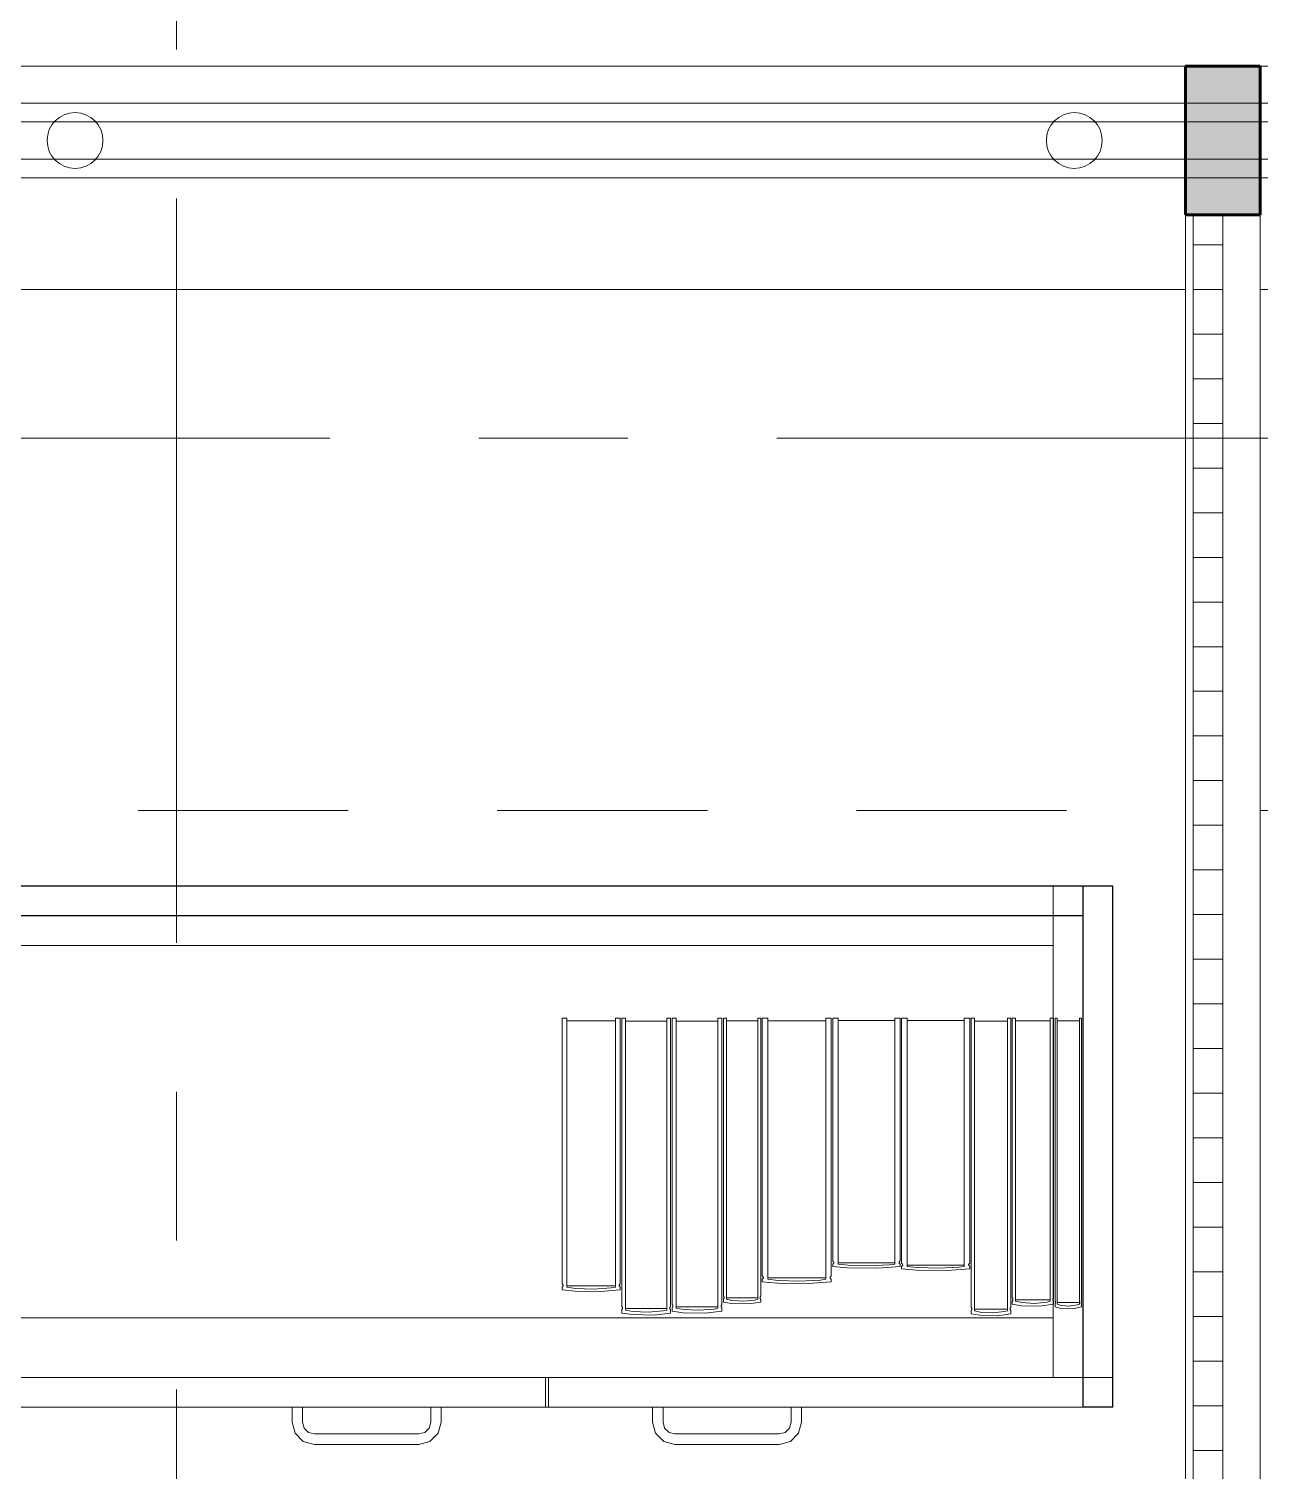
# Model space of a CAD drawing. Header units: inches. Extents: x -19 to 5698, y -728 to 92.
# Drawn here: x 316.443 to 317.27, y 38.956 to 39.925 of the extents above; entities that cross this region are included whole.
import ezdxf

# ---------------------------------------------------------------- set-up
doc = ezdxf.new("R2010")
doc.units = ezdxf.units.IN
doc.header["$MEASUREMENT"] = 0
doc.set_wipeout_variables(frame=1)
for name, pattern in [('Hidden Line', [0.195611, 0.141111, -0.0545]), ('Punto & Raya', [0.65, 0.5, -0.075, 0, -0.075]), ('Wipeout_Contour', [1, 0, -1])]:
    doc.linetypes.add(name, pattern=pattern)
for name, color, linetype in [('02 _ ARQ _ ALB _ Ejes Generales', 251, 'Continuous'), ('02 _ ARQ _ ZON _ Espacio.3D', 7, 'Continuous'), ('08 _ STR _ EXT _ 07 Losa Aligerada', 7, 'Continuous'), ('08 _ STR _ EXT _ 09 Vigas', 251, 'Continuous'), ('Acabado - Muros', 7, 'Continuous'), ('Estructura - 04 MURO', 7, 'Continuous'), ('Interior - Escaleras & Barandillas', 7, 'Continuous'), ('Interior - Mobiliario', 7, 'Continuous'), ('Marcador - Secciones', 7, 'Continuous')]:
    doc.layers.add(name, color=color, linetype=linetype)

msp = doc.modelspace()

# ---------------------------------------------------------------- linework, layer by layer
at = {"layer": '02 _ ARQ _ ZON _ Espacio.3D', "color": 254, "linetype": 'Continuous', "lineweight": 0, "flags": 128}
msp.add_lwpolyline([(314.57005, 30.6), (315.07005, 30.6), (315.06967, 29.75), (317.22003, 29.74998), (317.22003, 39.74998), (315.80476, 39.75), (315.80366, 39.4), (315.07005, 39.4), (315.07003, 39), (314.57003, 39)], dxfattribs=at)
at = {"layer": '08 _ STR _ EXT _ 07 Losa Aligerada', "color": 7, "linetype": 'Continuous', "lineweight": 18, "flags": 128}
msp.add_lwpolyline([(329.07004, 26.75), (329.07004, 29.7), (329.07004, 35.20048), (329.07004, 39.9), (321.17004, 39.9), (316.0529, 39.9), (316.0529, 40.90001), (311.4324, 40.90001)], dxfattribs=at)
at = {"layer": '08 _ STR _ EXT _ 09 Vigas', "color": 251, "linetype": 'Hidden Line', "lineweight": 13, "true_color": 0x636466}
msp.add_line((315.07005, 39.4), (321.57004, 39.4), dxfattribs=at)
at = {"layer": 'Interior - Mobiliario', "color": 175, "linetype": 'Continuous', "lineweight": 13}
for p, q in [((317.15118, 39.32921), (315.69118, 39.32921)), ((317.15118, 39.01921), (317.15118, 39.32921)), ((315.71118, 39.30921), (317.13118, 39.30921)), ((317.13118, 39.05921), (317.13118, 39.30921)), ((316.80466, 39.26055), (316.80155, 39.26055)), ((316.80155, 39.26055), (316.80155, 39.08202)), ((316.80466, 39.07984), (316.80466, 39.26055)), ((316.83732, 39.25872), (316.80466, 39.25872)), ((316.84042, 39.26055), (316.83732, 39.26055)), ((316.83732, 39.26055), (316.83732, 39.07984)), ((316.84042, 39.08202), (316.84042, 39.26055)), ((316.84405, 39.26055), (316.84142, 39.26055)), ((316.84142, 39.26055), (316.84142, 39.06679)), ((316.84405, 39.06442), (316.84405, 39.26055)), ((316.87166, 39.25857), (316.84405, 39.25857)), ((316.87429, 39.26055), (316.87166, 39.26055)), ((316.87166, 39.26055), (316.87166, 39.06442)), ((316.87429, 39.06679), (316.87429, 39.26055)), ((316.87797, 39.26055), (316.87529, 39.26055)), ((316.87529, 39.26055), (316.87529, 39.06807)), ((316.87797, 39.06572), (316.87797, 39.26055)), ((316.90602, 39.25858), (316.87797, 39.25858)), ((316.90869, 39.26055), (316.90602, 39.26055)), ((316.90602, 39.26055), (316.90602, 39.06572)), ((316.90869, 39.06807), (316.90869, 39.26055)), ((316.91169, 39.26055), (316.90969, 39.26055)), ((316.90969, 39.26055), (316.90969, 39.07398)), ((316.91169, 39.0717), (316.91169, 39.26055)), ((316.93274, 39.25864), (316.91169, 39.25864)), ((316.93475, 39.26055), (316.93274, 39.26055)), ((316.93274, 39.26055), (316.93274, 39.0717)), ((316.93475, 39.07398), (316.93475, 39.26055)), ((316.93945, 39.26055), (316.93575, 39.26055)), ((316.93575, 39.26055), (316.93575, 39.08724)), ((316.93945, 39.08513), (316.93945, 39.26055)), ((316.97835, 39.25878), (316.93945, 39.25878)), ((316.98206, 39.26055), (316.97835, 39.26055)), ((316.97835, 39.26055), (316.97835, 39.08513)), ((316.98206, 39.08724), (316.98206, 39.26055)), ((316.98668, 39.26055), (316.98306, 39.26055)), ((316.98306, 39.26055), (316.98306, 39.09729)), ((316.98668, 39.0953), (316.98668, 39.26055)), ((317.02472, 39.25888), (316.98668, 39.25888)), ((317.02834, 39.26055), (317.02472, 39.26055)), ((317.02472, 39.26055), (317.02472, 39.0953)), ((317.02834, 39.09729), (317.02834, 39.26055)), ((317.033, 39.26055), (317.02934, 39.26055)), ((317.02934, 39.26055), (317.02934, 39.09576)), ((317.033, 39.09374), (317.033, 39.26055)), ((317.07141, 39.25887), (317.033, 39.25887)), ((317.07507, 39.26055), (317.07141, 39.26055)), ((317.07141, 39.26055), (317.07141, 39.09374)), ((317.07507, 39.09576), (317.07507, 39.26055)), ((317.07819, 39.26055), (317.07607, 39.26055)), ((317.07607, 39.26055), (317.07607, 39.06633)), ((317.07819, 39.06396), (317.07819, 39.26055)), ((317.10051, 39.25856), (317.07819, 39.25856)), ((317.10264, 39.26055), (317.10051, 39.26055)), ((317.10051, 39.26055), (317.10051, 39.06396)), ((317.10264, 39.06633), (317.10264, 39.26055)), ((317.10585, 39.26055), (317.10364, 39.26055)), ((317.10364, 39.26055), (317.10364, 39.07261)), ((317.10585, 39.07031), (317.10585, 39.26055)), ((317.12909, 39.25863), (317.10585, 39.25863)), ((317.13131, 39.26055), (317.12909, 39.26055)), ((317.12909, 39.26055), (317.12909, 39.07031)), ((317.13131, 39.07261), (317.13131, 39.26055)), ((317.13374, 39.26055), (317.13231, 39.26055)), ((317.13231, 39.26055), (317.13231, 39.07081)), ((317.13374, 39.06849), (317.13374, 39.26055)), ((316.98306, 39.09729), (316.9833, 39.09715)), ((316.98323, 39.09554), (316.98306, 39.09544)), ((316.98306, 39.09544), (316.98306, 39.09363)), ((316.98306, 39.09363), (316.99299, 39.09272)), ((316.98351, 39.09575), (316.98323, 39.09554)), ((316.9833, 39.09715), (316.98356, 39.09694)), ((316.9837, 39.09598), (316.98351, 39.09575)), ((316.98356, 39.09694), (316.98373, 39.09671)), ((316.9838, 39.09622), (316.9837, 39.09598)), ((316.98373, 39.09671), (316.98381, 39.09646)), ((316.98381, 39.09646), (316.9838, 39.09622)), ((316.98668, 39.09613), (317.02472, 39.09613)), ((316.99346, 39.09453), (316.98668, 39.0953)), ((316.99299, 39.09272), (317.01324, 39.09251)), ((317.0074, 39.09411), (316.99346, 39.09453)), ((317.02128, 39.0948), (317.0074, 39.09411)), ((317.01324, 39.09251), (317.02834, 39.09363)), ((317.02472, 39.0953), (317.02128, 39.0948)), ((317.02758, 39.09627), (317.0276, 39.09652)), ((317.02767, 39.09603), (317.02758, 39.09627)), ((317.0276, 39.09652), (317.0277, 39.09676)), ((317.02784, 39.0958), (317.02767, 39.09603)), ((317.0277, 39.09676), (317.02789, 39.09699)), ((317.0281, 39.09558), (317.02784, 39.0958)), ((317.02789, 39.09699), (317.02817, 39.0972)), ((317.02834, 39.09544), (317.0281, 39.09558)), ((317.02817, 39.0972), (317.02834, 39.09729)), ((317.02834, 39.09363), (317.02834, 39.09544)), ((317.02934, 39.09576), (317.02959, 39.09562)), ((317.02952, 39.09398), (317.02934, 39.09389)), ((317.02934, 39.09389), (317.02934, 39.09206)), ((317.02934, 39.09206), (317.03937, 39.09114)), ((317.0298, 39.0942), (317.02952, 39.09398)), ((317.02959, 39.09562), (317.02985, 39.0954)), ((317.02999, 39.09443), (317.0298, 39.0942)), ((317.02985, 39.0954), (317.03002, 39.09517)), ((317.0301, 39.09467), (317.02999, 39.09443)), ((317.03002, 39.09517), (317.03011, 39.09492)), ((317.03011, 39.09492), (317.0301, 39.09467)), ((317.033, 39.09459), (317.07141, 39.09459)), ((317.03985, 39.09297), (317.033, 39.09374)), ((317.03937, 39.09114), (317.05982, 39.09093)), ((317.05392, 39.09254), (317.03985, 39.09297)), ((317.06794, 39.09324), (317.05392, 39.09254)), ((317.05982, 39.09093), (317.07507, 39.09206)), ((317.07141, 39.09374), (317.06794, 39.09324)), ((317.0743, 39.09473), (317.07432, 39.09498)), ((317.07439, 39.09448), (317.0743, 39.09473)), ((317.07432, 39.09498), (317.07442, 39.09522)), ((317.07456, 39.09425), (317.07439, 39.09448)), ((317.07442, 39.09522), (317.07461, 39.09545)), ((317.07482, 39.09403), (317.07456, 39.09425)), ((317.07461, 39.09545), (317.07489, 39.09566)), ((317.07507, 39.09389), (317.07482, 39.09403)), ((317.07489, 39.09566), (317.07507, 39.09576)), ((317.07507, 39.09206), (317.07507, 39.09389)), ((316.80155, 39.08202), (316.80176, 39.08188)), ((316.80176, 39.08188), (316.80198, 39.08164)), ((316.80211, 39.08059), (316.80194, 39.08034)), ((316.80198, 39.08164), (316.80213, 39.08139)), ((316.80219, 39.08085), (316.80211, 39.08059)), ((316.80213, 39.08139), (316.8022, 39.08112)), ((316.8022, 39.08112), (316.80219, 39.08085)), ((316.80466, 39.08076), (316.83732, 39.08076)), ((316.83977, 39.08091), (316.83978, 39.08118)), ((316.83985, 39.08064), (316.83977, 39.08091)), ((316.83978, 39.08118), (316.83987, 39.08144)), ((316.83999, 39.08039), (316.83985, 39.08064)), ((316.83987, 39.08144), (316.84004, 39.08169)), ((316.84004, 39.08169), (316.84027, 39.08192)), ((316.84027, 39.08192), (316.84042, 39.08202)), ((316.93575, 39.08724), (316.936, 39.0871)), ((316.93593, 39.08538), (316.93575, 39.08528)), ((316.93575, 39.08528), (316.93575, 39.08336)), ((316.93575, 39.08336), (316.94591, 39.08239)), ((316.93621, 39.0856), (316.93593, 39.08538)), ((316.936, 39.0871), (316.93626, 39.08687)), ((316.93641, 39.08585), (316.93621, 39.0856)), ((316.93626, 39.08687), (316.93644, 39.08662)), ((316.93651, 39.0861), (316.93641, 39.08585)), ((316.93644, 39.08662), (316.93652, 39.08637)), ((316.93652, 39.08637), (316.93651, 39.0861)), ((316.93945, 39.08601), (316.97835, 39.08601)), ((316.94639, 39.08431), (316.93945, 39.08513)), ((316.94591, 39.08239), (316.96661, 39.08217)), ((316.96064, 39.08386), (316.94639, 39.08431)), ((316.97484, 39.0846), (316.96064, 39.08386)), ((316.96661, 39.08217), (316.98206, 39.08336)), ((316.97835, 39.08513), (316.97484, 39.0846)), ((316.98128, 39.08616), (316.98129, 39.08642)), ((316.98137, 39.0859), (316.98128, 39.08616)), ((316.98129, 39.08642), (316.9814, 39.08668)), ((316.98154, 39.08566), (316.98137, 39.0859)), ((316.9814, 39.08668), (316.9816, 39.08692)), ((316.98181, 39.08543), (316.98154, 39.08566)), ((316.9816, 39.08692), (316.98188, 39.08715)), ((316.98206, 39.08528), (316.98181, 39.08543)), ((316.98188, 39.08715), (316.98206, 39.08724)), ((316.98206, 39.08336), (316.98206, 39.08528)), ((316.8017, 39.0801), (316.80155, 39.08)), ((316.80155, 39.08), (316.80155, 39.07802)), ((316.80155, 39.07802), (316.81008, 39.07702)), ((316.80194, 39.08034), (316.8017, 39.0801)), ((316.81048, 39.07901), (316.80466, 39.07984)), ((316.81008, 39.07702), (316.82746, 39.07679)), ((316.82245, 39.07854), (316.81048, 39.07901)), ((316.83437, 39.0793), (316.82245, 39.07854)), ((316.82746, 39.07679), (316.84042, 39.07802)), ((316.83732, 39.07984), (316.83437, 39.0793)), ((316.84022, 39.08015), (316.83999, 39.08039)), ((316.84042, 39.08), (316.84022, 39.08015)), ((316.84042, 39.07802), (316.84042, 39.08)), ((316.90969, 39.07398), (316.90982, 39.07382)), ((316.90979, 39.07197), (316.90969, 39.07187)), ((316.90969, 39.07187), (316.90969, 39.06979)), ((316.90994, 39.07221), (316.90979, 39.07197)), ((316.90982, 39.07382), (316.90997, 39.07358)), ((316.91005, 39.07247), (316.90994, 39.07221)), ((316.90997, 39.07358), (316.91006, 39.07331)), ((316.9101, 39.07275), (316.91005, 39.07247)), ((316.91006, 39.07331), (316.91011, 39.07303)), ((316.91011, 39.07303), (316.9101, 39.07275)), ((316.91169, 39.07265), (316.93274, 39.07265)), ((316.91545, 39.07082), (316.91169, 39.0717)), ((316.92316, 39.07034), (316.91545, 39.07082)), ((316.93084, 39.07113), (316.92316, 39.07034)), ((316.93274, 39.0717), (316.93084, 39.07113)), ((316.93433, 39.07281), (316.93434, 39.07309)), ((316.93438, 39.07253), (316.93433, 39.07281)), ((316.93434, 39.07309), (316.93439, 39.07337)), ((316.93447, 39.07227), (316.93438, 39.07253)), ((316.93439, 39.07337), (316.9345, 39.07363)), ((316.93461, 39.07202), (316.93447, 39.07227)), ((316.9345, 39.07363), (316.93465, 39.07387)), ((316.93475, 39.07187), (316.93461, 39.07202)), ((316.93465, 39.07387), (316.93475, 39.07398)), ((316.93475, 39.06979), (316.93475, 39.07187)), ((317.10364, 39.07261), (317.10379, 39.07245)), ((317.10391, 39.07083), (317.10375, 39.07059)), ((317.10379, 39.07245), (317.10395, 39.0722)), ((317.10403, 39.0711), (317.10391, 39.07083)), ((317.10395, 39.0722), (317.10405, 39.07194)), ((317.1041, 39.07137), (317.10403, 39.0711)), ((317.10405, 39.07194), (317.1041, 39.07166)), ((317.1041, 39.07166), (317.1041, 39.07137)), ((317.10585, 39.07128), (317.12909, 39.07128)), ((317.13085, 39.07172), (317.13092, 39.072)), ((317.13085, 39.07144), (317.13085, 39.07172)), ((317.1309, 39.07116), (317.13085, 39.07144)), ((317.131, 39.07089), (317.1309, 39.07116)), ((317.13092, 39.072), (317.13103, 39.07226)), ((317.13116, 39.07064), (317.131, 39.07089)), ((317.13103, 39.07226), (317.1312, 39.0725)), ((317.1312, 39.0725), (317.13131, 39.07261)), ((317.13231, 39.07081), (317.1324, 39.07065)), ((316.84142, 39.06679), (316.8416, 39.06662)), ((316.84155, 39.0647), (316.84142, 39.06459)), ((316.84142, 39.06459), (316.84142, 39.06244)), ((316.84142, 39.06244), (316.84863, 39.06136)), ((316.84175, 39.06495), (316.84155, 39.0647)), ((316.8416, 39.06662), (316.84179, 39.06637)), ((316.84189, 39.06523), (316.84175, 39.06495)), ((316.84179, 39.06637), (316.84191, 39.06609)), ((316.84197, 39.06551), (316.84189, 39.06523)), ((316.84191, 39.06609), (316.84197, 39.0658)), ((316.84197, 39.0658), (316.84197, 39.06551)), ((316.84405, 39.06541), (316.87166, 39.06541)), ((316.84898, 39.06351), (316.84405, 39.06442)), ((316.84863, 39.06136), (316.86333, 39.06111)), ((316.85909, 39.06301), (316.84898, 39.06351)), ((316.86917, 39.06383), (316.85909, 39.06301)), ((316.86333, 39.06111), (316.87429, 39.06244)), ((316.87166, 39.06442), (316.86917, 39.06383)), ((316.87374, 39.06558), (316.87375, 39.06587)), ((316.87381, 39.06529), (316.87374, 39.06558)), ((316.87375, 39.06587), (316.87383, 39.06615)), ((316.87393, 39.06501), (316.87381, 39.06529)), ((316.87383, 39.06615), (316.87397, 39.06643)), ((316.87412, 39.06476), (316.87393, 39.06501)), ((316.87397, 39.06643), (316.87417, 39.06668)), ((316.87429, 39.06459), (316.87412, 39.06476)), ((316.87417, 39.06668), (316.87429, 39.06679)), ((316.87429, 39.06244), (316.87429, 39.06459)), ((316.87529, 39.06807), (316.87547, 39.06791)), ((316.87542, 39.066), (316.87529, 39.06589)), ((316.87529, 39.06589), (316.87529, 39.06375)), ((316.87529, 39.06375), (316.88262, 39.06267)), ((316.87563, 39.06625), (316.87542, 39.066)), ((316.87547, 39.06791), (316.87566, 39.06765)), ((316.87577, 39.06652), (316.87563, 39.06625)), ((316.87566, 39.06765), (316.87579, 39.06738)), ((316.87584, 39.0668), (316.87577, 39.06652)), ((316.87579, 39.06738), (316.87585, 39.06709)), ((316.87585, 39.06709), (316.87584, 39.0668)), ((316.87797, 39.0667), (316.90602, 39.0667)), ((316.88297, 39.06481), (316.87797, 39.06572)), ((316.88262, 39.06267), (316.89755, 39.06243)), ((316.89325, 39.06431), (316.88297, 39.06481)), ((316.90349, 39.06513), (316.89325, 39.06431)), ((316.89755, 39.06243), (316.90869, 39.06375)), ((316.90602, 39.06572), (316.90349, 39.06513)), ((316.90813, 39.06686), (316.90814, 39.06716)), ((316.90819, 39.06658), (316.90813, 39.06686)), ((316.90814, 39.06716), (316.90822, 39.06744)), ((316.90832, 39.0663), (316.90819, 39.06658)), ((316.90822, 39.06744), (316.90836, 39.06771)), ((316.90851, 39.06605), (316.90832, 39.0663)), ((316.90836, 39.06771), (316.90856, 39.06796)), ((316.90869, 39.06589), (316.90851, 39.06605)), ((316.90856, 39.06796), (316.90869, 39.06807)), ((316.90869, 39.06375), (316.90869, 39.06589)), ((316.90969, 39.06979), (316.91519, 39.06875)), ((316.91519, 39.06875), (316.92639, 39.06851)), ((316.92639, 39.06851), (316.93475, 39.06979)), ((317.07607, 39.06633), (317.07621, 39.06617)), ((317.07617, 39.06424), (317.07607, 39.06413)), ((317.07607, 39.06413), (317.07607, 39.06198)), ((317.07607, 39.06198), (317.0819, 39.06089)), ((317.07633, 39.06449), (317.07617, 39.06424)), ((317.07621, 39.06617), (317.07636, 39.06591)), ((317.07645, 39.06477), (317.07633, 39.06449)), ((317.07636, 39.06591), (317.07646, 39.06564)), ((317.07651, 39.06505), (317.07645, 39.06477)), ((317.07646, 39.06564), (317.07651, 39.06535)), ((317.07651, 39.06535), (317.07651, 39.06505)), ((317.07819, 39.06495), (317.10051, 39.06495)), ((317.08217, 39.06305), (317.07819, 39.06396)), ((317.09035, 39.06254), (317.08217, 39.06305)), ((317.0985, 39.06337), (317.09035, 39.06254)), ((317.09378, 39.06064), (317.10264, 39.06198)), ((317.10051, 39.06396), (317.0985, 39.06337)), ((317.10219, 39.06512), (317.1022, 39.06541)), ((317.10224, 39.06483), (317.10219, 39.06512)), ((317.1022, 39.06541), (317.10226, 39.0657)), ((317.10234, 39.06455), (317.10224, 39.06483)), ((317.10226, 39.0657), (317.10237, 39.06597)), ((317.1025, 39.0643), (317.10234, 39.06455)), ((317.10237, 39.06597), (317.10254, 39.06622)), ((317.10264, 39.06413), (317.1025, 39.0643)), ((317.10254, 39.06622), (317.10264, 39.06633)), ((317.10264, 39.06198), (317.10264, 39.06413)), ((317.10375, 39.07059), (317.10364, 39.07048)), ((317.10364, 39.07048), (317.10364, 39.06839)), ((317.10364, 39.06839), (317.10971, 39.06734)), ((317.11, 39.06943), (317.10585, 39.07031)), ((317.10971, 39.06734), (317.12208, 39.0671)), ((317.11851, 39.06894), (317.11, 39.06943)), ((317.127, 39.06974), (317.11851, 39.06894)), ((317.12208, 39.0671), (317.13131, 39.06839)), ((317.12909, 39.07031), (317.127, 39.06974)), ((317.13131, 39.07048), (317.13116, 39.07064)), ((317.13131, 39.06839), (317.13131, 39.07048)), ((317.13238, 39.06877), (317.13231, 39.06866)), ((317.13231, 39.06866), (317.13231, 39.06655)), ((317.13231, 39.06655), (317.13623, 39.06549)), ((317.13249, 39.06901), (317.13238, 39.06877)), ((317.1324, 39.07065), (317.13251, 39.0704)), ((317.13256, 39.06928), (317.13249, 39.06901)), ((317.13251, 39.0704), (317.13257, 39.07013)), ((317.1326, 39.06956), (317.13256, 39.06928)), ((317.13257, 39.07013), (317.13261, 39.06985)), ((317.13261, 39.06985), (317.1326, 39.06956)), ((317.13641, 39.0676), (317.13374, 39.06849)), ((317.13623, 39.06549), (317.14422, 39.06525)), ((317.14191, 39.06711), (317.13641, 39.0676)), ((317.13118, 39.05921), (315.71118, 39.05921)), ((317.0819, 39.06089), (317.09378, 39.06064)), ((317.13118, 39.01921), (317.13118, 39.05921)), ((315.69118, 39.01921), (317.15118, 39.01921)), ((315.71118, 39.01921), (317.13118, 39.01921)), ((316.43118, 39.01921), (316.79018, 39.01921)), ((316.79018, 38.99921), (316.79018, 39.01921)), ((316.79218, 38.99921), (316.79218, 39.01921)), ((316.43118, 38.99921), (316.79018, 38.99921)), ((316.62018, 38.98921), (316.62018, 38.99921)), ((316.62018, 38.99921), (316.62718, 38.99921)), ((316.62718, 38.99921), (316.62718, 38.98921)), ((316.71318, 38.98921), (316.71318, 38.99921)), ((316.71318, 38.99921), (316.72018, 38.99921)), ((316.72018, 38.99921), (316.72018, 38.98921)), ((316.86218, 38.99921), (316.86218, 38.98921)), ((316.86918, 38.99921), (316.86218, 38.99921)), ((316.86918, 38.98921), (316.86918, 38.99921)), ((316.95518, 38.99921), (316.95518, 38.98921)), ((316.96218, 38.99921), (316.95518, 38.99921)), ((316.96218, 38.98921), (316.96218, 38.99921)), ((316.62219, 38.98171), (316.62018, 38.98921)), ((316.62718, 38.98921), (316.62825, 38.98521)), ((316.62825, 38.98521), (316.63118, 38.98228)), ((316.70918, 38.98228), (316.71211, 38.98521)), ((316.71211, 38.98521), (316.71318, 38.98921)), ((316.72018, 38.98921), (316.71817, 38.98171)), ((316.86218, 38.98921), (316.86419, 38.98171)), ((316.87025, 38.98521), (316.86918, 38.98921)), ((316.87318, 38.98228), (316.87025, 38.98521)), ((316.95411, 38.98521), (316.95118, 38.98228)), ((316.95518, 38.98921), (316.95411, 38.98521)), ((316.96017, 38.98171), (316.96218, 38.98921)), ((316.62768, 38.97622), (316.62219, 38.98171)), ((316.63518, 38.97421), (316.62768, 38.97622)), ((316.63118, 38.98228), (316.63518, 38.98121)), ((316.63518, 38.98121), (316.70518, 38.98121)), ((316.70518, 38.97421), (316.63518, 38.97421)), ((316.70518, 38.98121), (316.70918, 38.98228)), ((316.71268, 38.97622), (316.70518, 38.97421)), ((316.71817, 38.98171), (316.71268, 38.97622)), ((316.86419, 38.98171), (316.86968, 38.97622)), ((316.86968, 38.97622), (316.87718, 38.97421)), ((316.87718, 38.98121), (316.87318, 38.98228)), ((316.94718, 38.98121), (316.87718, 38.98121)), ((316.87718, 38.97421), (316.94718, 38.97421)), ((316.95118, 38.98228), (316.94718, 38.98121)), ((316.94718, 38.97421), (316.95468, 38.97622)), ((316.95468, 38.97622), (316.96017, 38.98171))]:
    msp.add_line(p, q, dxfattribs=at)

# ---------------------------------------------------------------- next in the draw order: wipeouts: each hides what was drawn before it
at = {"color": 254, "linetype": 'Wipeout_Contour', "lineweight": 0, "ltscale": 9814.245426}
msp.add_wipeout([(315.9521, 39.75), (321.17004, 39.75), (321.17004, 39.9), (315.9521, 39.9)], dxfattribs=at).dxf.layer = 'Estructura - 04 MURO'
at = {"color": 254, "linetype": 'Wipeout_Contour', "lineweight": 0, "ltscale": 9805.655627}
msp.add_wipeout([(315.69118, 39.32921), (317.15118, 39.32921), (317.15118, 39.34921), (315.69118, 39.34921)], dxfattribs=at).dxf.layer = 'Interior - Mobiliario'

# ---------------------------------------------------------------- next in the draw order: linework, layer by layer
at = {"layer": '08 _ STR _ EXT _ 09 Vigas', "color": 251, "linetype": 'Hidden Line', "lineweight": 13, "true_color": 0x636466}
msp.add_line((286.57003, 39.9), (329.07004, 39.9), dxfattribs=at)
at = {"layer": 'Acabado - Muros', "color": 7, "linetype": 'Continuous', "lineweight": 60}
msp.add_line((317.27002, 39.90001), (317.22002, 39.90001), dxfattribs=at)
at = {"layer": 'Estructura - 04 MURO', "color": 7, "linetype": 'Continuous', "lineweight": 13, "flags": 128}
for points in [[(321.17004, 39.9), (315.9521, 39.9)], [(315.9521, 39.75), (321.17004, 39.75)]]:
    msp.add_lwpolyline(points, dxfattribs=at)
at = {"layer": 'Interior - Escaleras & Barandillas', "color": 161, "linetype": 'Continuous', "lineweight": 13, "flags": 128}
for points in [[(321.17004, 39.825), (321.17004, 39.875), (315.80366, 39.875), (315.80366, 39.825)], [(321.17004, 39.8375), (321.17004, 39.8625), (315.80366, 39.8625), (315.80366, 39.8375)], [(321.17004, 39.8375), (321.17004, 39.8625), (315.80366, 39.8625), (315.80366, 39.8375)], [(321.17004, 39.8375), (321.17004, 39.8625), (315.80366, 39.8625), (315.80366, 39.8375)]]:
    msp.add_lwpolyline(points, close=True, dxfattribs=at)
for points in [[(316.47445, 39.86875, 1), (316.47445, 39.83125, 1)], [(317.14525, 39.86875, 1), (317.14525, 39.83125, 1)]]:
    msp.add_lwpolyline(points, format="xyb", close=True, dxfattribs=at)
at = {"layer": 'Interior - Mobiliario', "color": 175, "linetype": 'Continuous', "lineweight": 30}
for p, q in [((317.15118, 39.34921), (315.69118, 39.34921)), ((317.15118, 39.32921), (317.15118, 39.34921)), ((317.15118, 39.32921), (315.69118, 39.32921))]:
    msp.add_line(p, q, dxfattribs=at)
at = {"layer": 'Interior - Mobiliario', "color": 175, "linetype": 'Continuous', "lineweight": 13}
for p, q in [((317.15118, 39.34921), (315.69118, 39.34921)), ((317.13118, 39.34921), (315.71118, 39.34921)), ((317.13118, 39.30921), (317.13118, 39.34921)), ((317.15118, 39.32921), (317.15118, 39.34921)), ((315.69118, 39.32921), (317.15118, 39.32921))]:
    msp.add_line(p, q, dxfattribs=at)
at = {"layer": 'Marcador - Secciones', "color": 251, "linetype": 'Punto & Raya', "lineweight": 13, "true_color": 0x636466}
msp.add_line((316.54251, 46.21105), (316.54251, 0.88783), dxfattribs=at)

# ---------------------------------------------------------------- next in the draw order: wipeouts: each hides what was drawn before it
at = {"color": 254, "linetype": 'Wipeout_Contour', "lineweight": 0, "ltscale": 14713.035974}
msp.add_wipeout([(317.27002, 39.80001), (317.22002, 39.80001), (317.22002, 37.99137), (317.25302, 37.99137), (317.25302, 37.97487), (317.27002, 37.97487)], dxfattribs=at).dxf.layer = 'Acabado - Muros'
at = {"color": 254, "linetype": 'Wipeout_Contour', "lineweight": 0, "ltscale": 9808.604711}
msp.add_wipeout([(317.15118, 38.99921), (317.17118, 38.99921), (317.17118, 39.34921), (317.15118, 39.34921)], dxfattribs=at).dxf.layer = 'Interior - Mobiliario'

# ---------------------------------------------------------------- next in the draw order: linework, layer by layer
at = {"layer": 'Acabado - Muros', "color": 7, "linetype": 'Continuous', "lineweight": 60}
for p, q in [((317.22002, 39.90001), (317.22002, 39.80001)), ((317.27002, 39.90001), (317.27002, 39.80001))]:
    msp.add_line(p, q, dxfattribs=at)
at = {"layer": 'Acabado - Muros', "color": 251, "linetype": 'Continuous', "lineweight": 13, "flags": 128}
for points in [[(317.22002, 37.99137), (317.22002, 39.80001)], [(317.27002, 35.82487), (317.27002, 37.97487), (317.27002, 39.80001)]]:
    msp.add_lwpolyline(points, dxfattribs=at)
at = {"layer": 'Interior - Mobiliario', "color": 175, "linetype": 'Continuous', "lineweight": 13}
for p, q in [((315.67118, 39.34921), (317.17118, 39.34921)), ((317.15118, 39.34921), (315.69118, 39.34921)), ((317.17118, 39.34921), (317.13118, 39.34921)), ((317.15118, 39.34921), (317.15118, 38.99921)), ((317.17118, 39.34921), (317.15118, 39.34921)), ((317.15118, 38.99921), (317.15118, 39.34921)), ((317.17118, 38.99921), (317.17118, 39.34921)), ((317.17118, 39.01921), (317.17118, 39.34921)), ((317.17118, 39.34921), (317.17118, 38.99921)), ((317.15118, 39.32921), (315.69118, 39.32921)), ((317.15118, 39.32921), (315.69118, 39.32921)), ((317.15118, 39.32921), (315.69118, 39.32921)), ((317.15118, 38.99921), (317.15118, 39.32921)), ((317.15118, 39.01921), (317.15118, 39.32921)), ((317.15118, 39.01921), (317.15118, 39.32921)), ((317.14875, 39.25861), (317.13374, 39.25861)), ((317.15018, 39.26055), (317.14875, 39.26055)), ((317.14875, 39.26055), (317.14875, 39.06849)), ((317.15018, 39.07081), (317.15018, 39.26055)), ((317.15011, 39.0707), (317.15018, 39.07081)), ((317.13374, 39.06946), (317.14875, 39.06946)), ((317.14739, 39.06792), (317.14191, 39.06711)), ((317.14422, 39.06525), (317.15018, 39.06655)), ((317.14875, 39.06849), (317.14739, 39.06792)), ((317.14988, 39.06991), (317.14992, 39.07019)), ((317.14988, 39.06962), (317.14988, 39.06991)), ((317.14991, 39.06934), (317.14988, 39.06962)), ((317.14998, 39.06907), (317.14991, 39.06934)), ((317.14992, 39.07019), (317.15, 39.07046)), ((317.15008, 39.06882), (317.14998, 39.06907)), ((317.15, 39.07046), (317.15011, 39.0707)), ((317.15018, 39.06866), (317.15008, 39.06882)), ((317.15018, 39.06655), (317.15018, 39.06866)), ((315.69118, 39.01921), (317.15118, 39.01921)), ((315.69118, 39.01921), (317.15118, 39.01921)), ((317.15118, 39.01921), (316.79218, 39.01921)), ((317.13118, 39.01921), (317.17118, 39.01921)), ((317.15118, 38.99921), (317.15118, 39.01921)), ((317.17118, 38.99921), (315.67118, 38.99921)), ((315.69118, 38.99921), (317.15118, 38.99921)), ((315.69118, 38.99921), (317.15118, 38.99921)), ((317.15118, 38.99921), (316.79218, 38.99921)), ((317.15118, 38.99921), (317.17118, 38.99921))]:
    msp.add_line(p, q, dxfattribs=at)
at = {"layer": 'Interior - Mobiliario', "color": 175, "linetype": 'Continuous', "lineweight": 30}
for p, q in [((317.17118, 39.34921), (317.15118, 39.34921)), ((317.15118, 38.99921), (317.15118, 39.34921)), ((317.17118, 38.99921), (317.17118, 39.34921)), ((317.17118, 38.99921), (317.15118, 38.99921))]:
    msp.add_line(p, q, dxfattribs=at)

# ---------------------------------------------------------------- next in the draw order: wipeouts: each hides what was drawn before it
at = {"color": 254, "linetype": 'Wipeout_Contour', "lineweight": 0, "ltscale": 9808.882926}
msp.add_wipeout([(317.22502, 39.80001), (317.22502, 37.99137), (317.24502, 37.99137), (317.24502, 39.80001)], dxfattribs=at).dxf.layer = 'Acabado - Muros'

# ---------------------------------------------------------------- next in the draw order: hatches: boundary and pattern name
at = {"layer": 'Acabado - Muros', "linetype": 'Continuous', "lineweight": 0}
msp.add_hatch(color=254, dxfattribs=at).paths.add_polyline_path([(317.22002, 39.80001), (317.27002, 39.80001), (317.27002, 39.90001), (317.22002, 39.90001)])
h = msp.add_hatch(dxfattribs=at)
h.set_pattern_fill('CONTRACHAPADO_0002', color=254, style=0, pattern_type=2)
h.set_pattern_definition([(0, (277.50006, 1e-08), (0, 0.030000001), [])])
h.paths.add_polyline_path([(317.22502, 39.80001), (317.22502, 37.99137), (317.24502, 37.99137), (317.24502, 39.80001)])

# ---------------------------------------------------------------- next in the draw order: linework, layer by layer
at = {"layer": '02 _ ARQ _ ALB _ Ejes Generales', "color": 251, "linetype": 'Punto & Raya', "lineweight": 13, "true_color": 0x636466}
msp.add_line((283.34546, 39.65), (332.07004, 39.65), dxfattribs=at)
at = {"layer": 'Acabado - Muros', "color": 7, "linetype": 'Continuous', "lineweight": 60}
msp.add_line((317.27002, 39.80001), (317.22002, 39.80001), dxfattribs=at)
at = {"layer": 'Acabado - Muros', "color": 7, "linetype": 'Continuous', "lineweight": 13, "flags": 128}
msp.add_lwpolyline([(317.22502, 39.80001), (317.24502, 39.80001), (317.24502, 37.99137), (317.22502, 37.99137)], close=True, dxfattribs=at)

doc.saveas('drawing.dxf')
